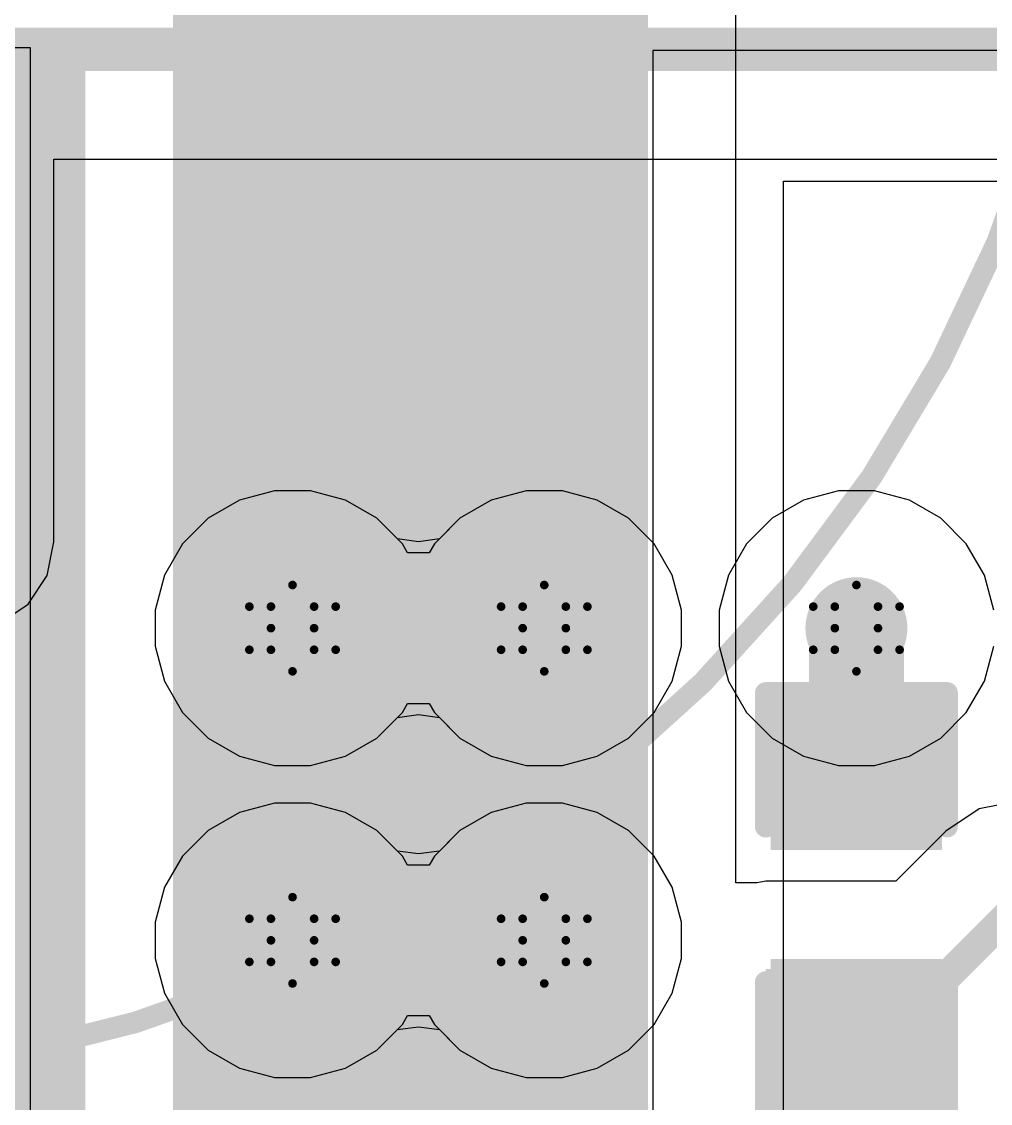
# Model space of a CAD drawing. Header units: inches. Extents: x -3 to 5437, y -3 to 5435.
# Drawn here: x 53.49 to 59.19, y 65.22 to 71.59 of the extents above; entities that cross this region are included whole.
import ezdxf

# ---------------------------------------------------------------- set-up
doc = ezdxf.new("R2010")
doc.units = ezdxf.units.IN
for name, color, linetype in [('Bottom Layer', 5, 'Continuous'), ('Bottom Solder', 6, 'Continuous'), ('Drill Drawing', 1, 'Continuous'), ('GND', 16, 'Continuous'), ('PWR', 76, 'Continuous'), ('Top Layer', 1, 'Continuous'), ('Top Overlay', 2, 'Continuous'), ('Top Paste', 8, 'Continuous'), ('Top Solder', 216, 'Continuous'), ('Via Holes', 16, 'Continuous')]:
    doc.layers.add(name, color=color, linetype=linetype)

# ---------------------------------------------------------------- blocks, each defined once
blk = doc.blocks.new('C___0603_32')
at = {"layer": 'Top Layer'}
for points in [[(-0.381, 0.4445), (-0.381, -0.4445), (-1.143, -0.4445), (-1.143, 0.4445)], [(1.143, 0.4445), (1.143, -0.4445), (0.381, -0.4445), (0.381, 0.4445)]]:
    blk.add_hatch(color=1, dxfattribs=at).paths.add_polyline_path(points)
at = {"layer": 'Top Paste'}
for points in [[(-0.381, 0.4445), (-0.381, -0.4445), (-1.143, -0.4445), (-1.143, 0.4445)], [(1.143, 0.4445), (1.143, -0.4445), (0.381, -0.4445), (0.381, 0.4445)]]:
    blk.add_hatch(color=8, dxfattribs=at).paths.add_polyline_path(points)
at = {"layer": 'Top Solder'}
for points in [[(-0.321, 0.5045), (-0.321, -0.5045), (-1.203, -0.5045), (-1.203, 0.5045)], [(1.203, 0.5045), (1.203, -0.5045), (0.321, -0.5045), (0.321, 0.5045)]]:
    blk.add_hatch(color=216, dxfattribs=at).paths.add_polyline_path(points)
at = {"layer": 'Top Overlay'}
for points in [[(-1.2446, -0.5334, 0.127, 0.127, 0), (-1.2446, 0.5334, 0.127, 0.127, 0)], [(-0.4572, 0.5334, 0.127, 0.127, 0), (-1.2446, 0.5334, 0.127, 0.127, 0)], [(1.2446, 0.5334, 0.127, 0.127, 0), (0.4572, 0.5334, 0.127, 0.127, 0)], [(1.2446, -0.5334, 0.127, 0.127, 0), (1.2446, 0.5334, 0.127, 0.127, 0)], [(-0.4572, -0.5334, 0.127, 0.127, 0), (-1.2446, -0.5334, 0.127, 0.127, 0)], [(1.2446, -0.5334, 0.127, 0.127, 0), (0.4572, -0.5334, 0.127, 0.127, 0)]]:
    blk.add_lwpolyline(points, format="xyseb", dxfattribs=at)
for points in [[(-1.2764, 0.5334, 0.0635, 0.0635, 1), (-1.2128, 0.5334, 0.0635, 0.0635, 1)], [(-1.2764, 0.5334, 0.0635, 0.0635, 1), (-1.2128, 0.5334, 0.0635, 0.0635, 1)], [(-0.4889, 0.5334, 0.0635, 0.0635, 1), (-0.4254, 0.5334, 0.0635, 0.0635, 1)], [(0.4254, 0.5334, 0.0635, 0.0635, 1), (0.4889, 0.5334, 0.0635, 0.0635, 1)], [(1.2128, 0.5334, 0.0635, 0.0635, 1), (1.2764, 0.5334, 0.0635, 0.0635, 1)], [(1.2128, 0.5334, 0.0635, 0.0635, 1), (1.2764, 0.5334, 0.0635, 0.0635, 1)], [(-1.2764, -0.5334, 0.0635, 0.0635, 1), (-1.2128, -0.5334, 0.0635, 0.0635, 1)], [(-1.2764, -0.5334, 0.0635, 0.0635, 1), (-1.2128, -0.5334, 0.0635, 0.0635, 1)], [(-0.4889, -0.5334, 0.0635, 0.0635, 1), (-0.4254, -0.5334, 0.0635, 0.0635, 1)], [(0.4254, -0.5334, 0.0635, 0.0635, 1), (0.4889, -0.5334, 0.0635, 0.0635, 1)], [(1.2128, -0.5334, 0.0635, 0.0635, 1), (1.2764, -0.5334, 0.0635, 0.0635, 1)], [(1.2128, -0.5334, 0.0635, 0.0635, 1), (1.2764, -0.5334, 0.0635, 0.0635, 1)]]:
    blk.add_lwpolyline(points, format="xyseb", close=True, dxfattribs=at)
blk = doc.blocks.new('SCCU25B256SRB_36')
at = {"layer": 'Top Overlay'}
blk.add_lwpolyline([(8, 0, 0.127, 0.127, 1), (-8, 0, 0.127, 0.127, 1)], format="xyseb", close=True, dxfattribs=at)

msp = doc.modelspace()

# ---------------------------------------------------------------- hatches: boundary and pattern name
at = {"layer": 'Bottom Layer'}
h = msp.add_hatch(color=5, dxfattribs=at)
edge = h.paths.add_edge_path()
edge.add_arc((55.0843, 68.0212), 0.3, 0, 360)
h = msp.add_hatch(color=5, dxfattribs=at)
edge = h.paths.add_edge_path()
edge.add_arc((56.5658, 68.0212), 0.3, 0, 360)
h = msp.add_hatch(color=5, dxfattribs=at)
edge = h.paths.add_edge_path()
edge.add_arc((58.4029, 68.0212), 0.3, 0, 360)
h = msp.add_hatch(color=5, dxfattribs=at)
edge = h.paths.add_edge_path()
edge.add_arc((55.0843, 66.1841), 0.3, 0, 360)
h = msp.add_hatch(color=5, dxfattribs=at)
edge = h.paths.add_edge_path()
edge.add_arc((56.5658, 66.1841), 0.3, 0, 360)
at = {"layer": 'Bottom Solder'}
h = msp.add_hatch(color=6, dxfattribs=at)
edge = h.paths.add_edge_path()
edge.add_arc((55.0843, 68.0212), 0.15, 0, 360)
h = msp.add_hatch(color=6, dxfattribs=at)
edge = h.paths.add_edge_path()
edge.add_arc((56.5658, 68.0212), 0.15, 0, 360)
h = msp.add_hatch(color=6, dxfattribs=at)
edge = h.paths.add_edge_path()
edge.add_arc((58.4029, 68.0212), 0.15, 0, 360)
h = msp.add_hatch(color=6, dxfattribs=at)
edge = h.paths.add_edge_path()
edge.add_arc((55.0843, 66.1841), 0.15, 0, 360)
h = msp.add_hatch(color=6, dxfattribs=at)
edge = h.paths.add_edge_path()
edge.add_arc((56.5658, 66.1841), 0.15, 0, 360)
at = {"layer": 'GND'}
h = msp.add_hatch(color=16, dxfattribs=at)
edge = h.paths.add_edge_path()
edge.add_arc((55.0843, 68.0212), 0.3, 0, 360)
h = msp.add_hatch(color=16, dxfattribs=at)
edge = h.paths.add_edge_path()
edge.add_arc((56.5658, 68.0212), 0.3, 0, 360)
h = msp.add_hatch(color=16, dxfattribs=at)
edge = h.paths.add_edge_path()
edge.add_arc((58.4029, 68.0212), 0.3, 0, 360)
h = msp.add_hatch(color=16, dxfattribs=at)
edge = h.paths.add_edge_path()
edge.add_arc((55.0843, 66.1841), 0.3, 0, 360)
h = msp.add_hatch(color=16, dxfattribs=at)
edge = h.paths.add_edge_path()
edge.add_arc((56.5658, 66.1841), 0.3, 0, 360)
at = {"layer": 'PWR'}
h = msp.add_hatch(color=76, dxfattribs=at)
edge = h.paths.add_edge_path()
edge.add_arc((55.0843, 68.0212), 0.3, 0, 360)
h = msp.add_hatch(color=76, dxfattribs=at)
edge = h.paths.add_edge_path()
edge.add_arc((56.5658, 68.0212), 0.3, 0, 360)
h = msp.add_hatch(color=76, dxfattribs=at)
edge = h.paths.add_edge_path()
edge.add_arc((58.4029, 68.0212), 0.3, 0, 360)
h = msp.add_hatch(color=76, dxfattribs=at)
edge = h.paths.add_edge_path()
edge.add_arc((55.0843, 66.1841), 0.3, 0, 360)
h = msp.add_hatch(color=76, dxfattribs=at)
edge = h.paths.add_edge_path()
edge.add_arc((56.5658, 66.1841), 0.3, 0, 360)
at = {"layer": 'Top Layer'}
for points in [[(54.3814, 62.8142), (57.1754, 62.8142), (57.1754, 78.232), (54.3814, 78.232)], [(49.9618, 53.5743), (53.8655, 53.5743), (53.8655, 71.4285), (49.9618, 71.4285)], [(57.8695, 62.865), (58.9748, 62.865), (58.9748, 66.0146), (57.8695, 66.0146)]]:
    msp.add_hatch(color=1, dxfattribs=at).paths.add_polyline_path(points)
h = msp.add_hatch(color=1, dxfattribs=at)
edge = h.paths.add_edge_path()
edge.add_arc((55.0843, 68.0212), 0.3, 0, 360)
h = msp.add_hatch(color=1, dxfattribs=at)
edge = h.paths.add_edge_path()
edge.add_arc((56.5658, 68.0212), 0.3, 0, 360)
h = msp.add_hatch(color=1, dxfattribs=at)
edge = h.paths.add_edge_path()
edge.add_arc((58.4029, 68.0212), 0.3, 0, 360)
h = msp.add_hatch(color=1, dxfattribs=at)
edge = h.paths.add_edge_path()
edge.add_arc((55.0843, 66.1841), 0.3, 0, 360)
h = msp.add_hatch(color=1, dxfattribs=at)
edge = h.paths.add_edge_path()
edge.add_arc((56.5658, 66.1841), 0.3, 0, 360)
at = {"layer": 'Top Solder'}
h = msp.add_hatch(color=216, dxfattribs=at)
edge = h.paths.add_edge_path()
edge.add_arc((55.0843, 68.0212), 0.15, 0, 360)
h = msp.add_hatch(color=216, dxfattribs=at)
edge = h.paths.add_edge_path()
edge.add_arc((56.5658, 68.0212), 0.15, 0, 360)
h = msp.add_hatch(color=216, dxfattribs=at)
edge = h.paths.add_edge_path()
edge.add_arc((58.4029, 68.0212), 0.15, 0, 360)
h = msp.add_hatch(color=216, dxfattribs=at)
edge = h.paths.add_edge_path()
edge.add_arc((55.0843, 66.1841), 0.15, 0, 360)
h = msp.add_hatch(color=216, dxfattribs=at)
edge = h.paths.add_edge_path()
edge.add_arc((56.5658, 66.1841), 0.15, 0, 360)
at = {"layer": 'Via Holes'}
h = msp.add_hatch(color=7, dxfattribs=at)
edge = h.paths.add_edge_path()
edge.add_arc((55.0843, 68.0212), 0.15, 0, 360)
h = msp.add_hatch(color=7, dxfattribs=at)
edge = h.paths.add_edge_path()
edge.add_arc((56.5658, 68.0212), 0.15, 0, 360)
h = msp.add_hatch(color=7, dxfattribs=at)
edge = h.paths.add_edge_path()
edge.add_arc((58.4029, 68.0212), 0.15, 0, 360)
h = msp.add_hatch(color=7, dxfattribs=at)
edge = h.paths.add_edge_path()
edge.add_arc((55.0843, 66.1841), 0.15, 0, 360)
h = msp.add_hatch(color=7, dxfattribs=at)
edge = h.paths.add_edge_path()
edge.add_arc((56.5658, 66.1841), 0.15, 0, 360)

# ---------------------------------------------------------------- linework, layer by layer
at = {"layer": 'Bottom Layer'}
for p, q in [((53.6802, 68.5292), (53.6802, 70.7811)), ((53.6802, 70.7811), (95.3516, 70.7811)), ((54.9779, 68.8292), (54.7724, 68.7741)), ((55.1907, 68.8292), (54.9779, 68.8292)), ((55.3962, 68.7741), (55.1907, 68.8292)), ((56.4594, 68.8292), (56.2539, 68.7741)), ((56.6722, 68.8292), (56.4594, 68.8292)), ((56.8777, 68.7741), (56.6722, 68.8292)), ((54.7724, 68.7741), (54.5882, 68.6678)), ((55.5804, 68.6678), (55.3962, 68.7741)), ((56.2539, 68.7741), (56.0697, 68.6678)), ((57.0619, 68.6678), (56.8777, 68.7741)), ((54.5882, 68.6678), (54.4377, 68.5173)), ((55.7308, 68.5173), (55.5804, 68.6678)), ((56.0697, 68.6678), (55.9192, 68.5173)), ((57.2124, 68.5173), (57.0619, 68.6678)), ((53.6407, 68.331), (53.6802, 68.5292)), ((54.4377, 68.5173), (54.3313, 68.3331)), ((55.7615, 68.4641), (55.7308, 68.5173)), ((55.9192, 68.5173), (55.8885, 68.4641)), ((57.3187, 68.3331), (57.2124, 68.5173)), ((55.8885, 68.4641), (55.7615, 68.4641)), ((53.5284, 68.163), (53.6407, 68.331)), ((54.3313, 68.3331), (54.2763, 68.1276)), ((57.3738, 68.1276), (57.3187, 68.3331)), ((53.3604, 68.0507), (53.5284, 68.163)), ((54.2763, 68.1276), (54.2763, 67.9148)), ((57.3738, 67.9148), (57.3738, 68.1276)), ((54.2763, 67.9148), (54.3313, 67.7093)), ((57.3187, 67.7093), (57.3738, 67.9148)), ((54.3313, 67.7093), (54.4377, 67.5251)), ((57.2124, 67.5251), (57.3187, 67.7093)), ((55.7308, 67.5251), (55.7615, 67.5783)), ((55.7615, 67.5783), (55.8885, 67.5783)), ((55.8885, 67.5783), (55.9192, 67.5251)), ((54.4377, 67.5251), (54.5882, 67.3746)), ((55.5804, 67.3746), (55.7308, 67.5251)), ((55.9192, 67.5251), (56.0697, 67.3746)), ((57.0619, 67.3746), (57.2124, 67.5251)), ((54.5882, 67.3746), (54.7724, 67.2683)), ((55.3962, 67.2683), (55.5804, 67.3746)), ((56.0697, 67.3746), (56.2539, 67.2683)), ((56.8777, 67.2683), (57.0619, 67.3746)), ((54.7724, 67.2683), (54.9779, 67.2132)), ((55.1907, 67.2132), (55.3962, 67.2683)), ((56.2539, 67.2683), (56.4594, 67.2132)), ((56.6722, 67.2132), (56.8777, 67.2683)), ((54.9779, 67.2132), (55.1907, 67.2132)), ((56.4594, 67.2132), (56.6722, 67.2132)), ((54.9779, 66.9921), (54.7724, 66.937)), ((55.1907, 66.9921), (54.9779, 66.9921)), ((55.3962, 66.937), (55.1907, 66.9921)), ((56.4594, 66.9921), (56.2539, 66.937)), ((56.6722, 66.9921), (56.4594, 66.9921)), ((56.8777, 66.937), (56.6722, 66.9921)), ((54.7724, 66.937), (54.5882, 66.8306)), ((55.5804, 66.8306), (55.3962, 66.937)), ((56.2539, 66.937), (56.0697, 66.8306)), ((57.0619, 66.8306), (56.8777, 66.937)), ((54.5882, 66.8306), (54.4377, 66.6802)), ((55.7308, 66.6802), (55.5804, 66.8306)), ((56.0697, 66.8306), (55.9192, 66.6802)), ((57.2124, 66.6802), (57.0619, 66.8306)), ((54.4377, 66.6802), (54.3313, 66.496)), ((55.7615, 66.627), (55.7308, 66.6802)), ((55.9192, 66.6802), (55.8885, 66.627)), ((57.3187, 66.496), (57.2124, 66.6802)), ((55.8885, 66.627), (55.7615, 66.627)), ((54.3313, 66.496), (54.2763, 66.2905)), ((57.3738, 66.2905), (57.3187, 66.496)), ((54.2763, 66.2905), (54.2763, 66.0777)), ((57.3738, 66.0777), (57.3738, 66.2905)), ((54.2763, 66.0777), (54.3313, 65.8722)), ((57.3187, 65.8722), (57.3738, 66.0777)), ((54.3313, 65.8722), (54.4377, 65.688)), ((57.2124, 65.688), (57.3187, 65.8722)), ((55.7308, 65.688), (55.7615, 65.7411)), ((55.7615, 65.7411), (55.8885, 65.7411)), ((55.8885, 65.7411), (55.9192, 65.688)), ((54.4377, 65.688), (54.5882, 65.5375)), ((55.5804, 65.5375), (55.7308, 65.688)), ((55.9192, 65.688), (56.0697, 65.5375)), ((57.0619, 65.5375), (57.2124, 65.688)), ((54.5882, 65.5375), (54.7724, 65.4311)), ((55.3962, 65.4311), (55.5804, 65.5375)), ((56.0697, 65.5375), (56.2539, 65.4311)), ((56.8777, 65.4311), (57.0619, 65.5375)), ((54.7724, 65.4311), (54.9779, 65.3761)), ((55.1907, 65.3761), (55.3962, 65.4311)), ((56.2539, 65.4311), (56.4594, 65.3761)), ((56.6722, 65.3761), (56.8777, 65.4311)), ((54.9779, 65.3761), (55.1907, 65.3761)), ((56.4594, 65.3761), (56.6722, 65.3761))]:
    msp.add_line(p, q, dxfattribs=at)
msp.add_lwpolyline([(40.5839, 71.4285, 0.254, 0.254, 0), (95.3516, 71.4285, 0.254, 0.254, 0)], format="xyseb", dxfattribs=at)
at = {"layer": 'Drill Drawing'}
for points in [[(54.9573, 68.1482, 0.0508, 0.0508, 0), (55.0843, 68.2752, 0.0508, 0.0508, 0)], [(55.0843, 68.2752, 0.0508, 0.0508, 0), (55.2113, 68.1482, 0.0508, 0.0508, 0)], [(56.4388, 68.1482, 0.0508, 0.0508, 0), (56.5658, 68.2752, 0.0508, 0.0508, 0)], [(56.5658, 68.2752, 0.0508, 0.0508, 0), (56.6928, 68.1482, 0.0508, 0.0508, 0)], [(58.2759, 68.1482, 0.0508, 0.0508, 0), (58.4029, 68.2752, 0.0508, 0.0508, 0)], [(58.4029, 68.2752, 0.0508, 0.0508, 0), (58.5299, 68.1482, 0.0508, 0.0508, 0)], [(54.8303, 68.1482, 0.0508, 0.0508, 0), (54.9573, 68.0212, 0.0508, 0.0508, 0)], [(54.8303, 68.1482, 0.0508, 0.0508, 0), (54.9573, 68.1482, 0.0508, 0.0508, 0)], [(55.2113, 68.1482, 0.0508, 0.0508, 0), (55.3383, 68.1482, 0.0508, 0.0508, 0)], [(55.2113, 68.0212, 0.0508, 0.0508, 0), (55.3383, 68.1482, 0.0508, 0.0508, 0)], [(56.3118, 68.1482, 0.0508, 0.0508, 0), (56.4388, 68.0212, 0.0508, 0.0508, 0)], [(56.3118, 68.1482, 0.0508, 0.0508, 0), (56.4388, 68.1482, 0.0508, 0.0508, 0)], [(56.6928, 68.1482, 0.0508, 0.0508, 0), (56.8198, 68.1482, 0.0508, 0.0508, 0)], [(56.6928, 68.0212, 0.0508, 0.0508, 0), (56.8198, 68.1482, 0.0508, 0.0508, 0)], [(58.1489, 68.1482, 0.0508, 0.0508, 0), (58.2759, 68.0212, 0.0508, 0.0508, 0)], [(58.1489, 68.1482, 0.0508, 0.0508, 0), (58.2759, 68.1482, 0.0508, 0.0508, 0)], [(58.5299, 68.1482, 0.0508, 0.0508, 0), (58.6569, 68.1482, 0.0508, 0.0508, 0)], [(58.5299, 68.0212, 0.0508, 0.0508, 0), (58.6569, 68.1482, 0.0508, 0.0508, 0)], [(54.8303, 67.8942, 0.0508, 0.0508, 0), (54.9573, 68.0212, 0.0508, 0.0508, 0)], [(55.2113, 68.0212, 0.0508, 0.0508, 0), (55.3383, 67.8942, 0.0508, 0.0508, 0)], [(56.3118, 67.8942, 0.0508, 0.0508, 0), (56.4388, 68.0212, 0.0508, 0.0508, 0)], [(56.6928, 68.0212, 0.0508, 0.0508, 0), (56.8198, 67.8942, 0.0508, 0.0508, 0)], [(58.1489, 67.8942, 0.0508, 0.0508, 0), (58.2759, 68.0212, 0.0508, 0.0508, 0)], [(58.5299, 68.0212, 0.0508, 0.0508, 0), (58.6569, 67.8942, 0.0508, 0.0508, 0)], [(54.8303, 67.8942, 0.0508, 0.0508, 0), (54.9573, 67.8942, 0.0508, 0.0508, 0)], [(54.9573, 67.8942, 0.0508, 0.0508, 0), (55.0843, 67.7672, 0.0508, 0.0508, 0)], [(55.0843, 67.7672, 0.0508, 0.0508, 0), (55.2113, 67.8942, 0.0508, 0.0508, 0)], [(55.2113, 67.8942, 0.0508, 0.0508, 0), (55.3383, 67.8942, 0.0508, 0.0508, 0)], [(56.3118, 67.8942, 0.0508, 0.0508, 0), (56.4388, 67.8942, 0.0508, 0.0508, 0)], [(56.4388, 67.8942, 0.0508, 0.0508, 0), (56.5658, 67.7672, 0.0508, 0.0508, 0)], [(56.5658, 67.7672, 0.0508, 0.0508, 0), (56.6928, 67.8942, 0.0508, 0.0508, 0)], [(56.6928, 67.8942, 0.0508, 0.0508, 0), (56.8198, 67.8942, 0.0508, 0.0508, 0)], [(58.1489, 67.8942, 0.0508, 0.0508, 0), (58.2759, 67.8942, 0.0508, 0.0508, 0)], [(58.2759, 67.8942, 0.0508, 0.0508, 0), (58.4029, 67.7672, 0.0508, 0.0508, 0)], [(58.4029, 67.7672, 0.0508, 0.0508, 0), (58.5299, 67.8942, 0.0508, 0.0508, 0)], [(58.5299, 67.8942, 0.0508, 0.0508, 0), (58.6569, 67.8942, 0.0508, 0.0508, 0)], [(54.9573, 66.3111, 0.0508, 0.0508, 0), (55.0843, 66.4381, 0.0508, 0.0508, 0)], [(55.0843, 66.4381, 0.0508, 0.0508, 0), (55.2113, 66.3111, 0.0508, 0.0508, 0)], [(56.4388, 66.3111, 0.0508, 0.0508, 0), (56.5658, 66.4381, 0.0508, 0.0508, 0)], [(56.5658, 66.4381, 0.0508, 0.0508, 0), (56.6928, 66.3111, 0.0508, 0.0508, 0)], [(54.8303, 66.3111, 0.0508, 0.0508, 0), (54.9573, 66.1841, 0.0508, 0.0508, 0)], [(54.8303, 66.3111, 0.0508, 0.0508, 0), (54.9573, 66.3111, 0.0508, 0.0508, 0)], [(55.2113, 66.3111, 0.0508, 0.0508, 0), (55.3383, 66.3111, 0.0508, 0.0508, 0)], [(55.2113, 66.1841, 0.0508, 0.0508, 0), (55.3383, 66.3111, 0.0508, 0.0508, 0)], [(56.3118, 66.3111, 0.0508, 0.0508, 0), (56.4388, 66.1841, 0.0508, 0.0508, 0)], [(56.3118, 66.3111, 0.0508, 0.0508, 0), (56.4388, 66.3111, 0.0508, 0.0508, 0)], [(56.6928, 66.3111, 0.0508, 0.0508, 0), (56.8198, 66.3111, 0.0508, 0.0508, 0)], [(56.6928, 66.1841, 0.0508, 0.0508, 0), (56.8198, 66.3111, 0.0508, 0.0508, 0)], [(54.8303, 66.0571, 0.0508, 0.0508, 0), (54.9573, 66.1841, 0.0508, 0.0508, 0)], [(55.2113, 66.1841, 0.0508, 0.0508, 0), (55.3383, 66.0571, 0.0508, 0.0508, 0)], [(56.3118, 66.0571, 0.0508, 0.0508, 0), (56.4388, 66.1841, 0.0508, 0.0508, 0)], [(56.6928, 66.1841, 0.0508, 0.0508, 0), (56.8198, 66.0571, 0.0508, 0.0508, 0)], [(54.8303, 66.0571, 0.0508, 0.0508, 0), (54.9573, 66.0571, 0.0508, 0.0508, 0)], [(54.9573, 66.0571, 0.0508, 0.0508, 0), (55.0843, 65.9301, 0.0508, 0.0508, 0)], [(55.0843, 65.9301, 0.0508, 0.0508, 0), (55.2113, 66.0571, 0.0508, 0.0508, 0)], [(55.2113, 66.0571, 0.0508, 0.0508, 0), (55.3383, 66.0571, 0.0508, 0.0508, 0)], [(56.3118, 66.0571, 0.0508, 0.0508, 0), (56.4388, 66.0571, 0.0508, 0.0508, 0)], [(56.4388, 66.0571, 0.0508, 0.0508, 0), (56.5658, 65.9301, 0.0508, 0.0508, 0)], [(56.5658, 65.9301, 0.0508, 0.0508, 0), (56.6928, 66.0571, 0.0508, 0.0508, 0)], [(56.6928, 66.0571, 0.0508, 0.0508, 0), (56.8198, 66.0571, 0.0508, 0.0508, 0)]]:
    msp.add_lwpolyline(points, format="xyseb", dxfattribs=at)
for points in [[(55.0716, 68.2752, 0.0254, 0.0254, 1), (55.097, 68.2752, 0.0254, 0.0254, 1)], [(55.0716, 68.2752, 0.0254, 0.0254, 1), (55.097, 68.2752, 0.0254, 0.0254, 1)], [(56.5531, 68.2752, 0.0254, 0.0254, 1), (56.5785, 68.2752, 0.0254, 0.0254, 1)], [(56.5531, 68.2752, 0.0254, 0.0254, 1), (56.5785, 68.2752, 0.0254, 0.0254, 1)], [(58.3902, 68.2752, 0.0254, 0.0254, 1), (58.4156, 68.2752, 0.0254, 0.0254, 1)], [(58.3902, 68.2752, 0.0254, 0.0254, 1), (58.4156, 68.2752, 0.0254, 0.0254, 1)], [(54.8176, 68.1482, 0.0254, 0.0254, 1), (54.843, 68.1482, 0.0254, 0.0254, 1)], [(54.8176, 68.1482, 0.0254, 0.0254, 1), (54.843, 68.1482, 0.0254, 0.0254, 1)], [(54.9446, 68.1482, 0.0254, 0.0254, 1), (54.97, 68.1482, 0.0254, 0.0254, 1)], [(54.9446, 68.1482, 0.0254, 0.0254, 1), (54.97, 68.1482, 0.0254, 0.0254, 1)], [(55.1986, 68.1482, 0.0254, 0.0254, 1), (55.224, 68.1482, 0.0254, 0.0254, 1)], [(55.1986, 68.1482, 0.0254, 0.0254, 1), (55.224, 68.1482, 0.0254, 0.0254, 1)], [(55.3256, 68.1482, 0.0254, 0.0254, 1), (55.351, 68.1482, 0.0254, 0.0254, 1)], [(55.3256, 68.1482, 0.0254, 0.0254, 1), (55.351, 68.1482, 0.0254, 0.0254, 1)], [(56.2991, 68.1482, 0.0254, 0.0254, 1), (56.3245, 68.1482, 0.0254, 0.0254, 1)], [(56.2991, 68.1482, 0.0254, 0.0254, 1), (56.3245, 68.1482, 0.0254, 0.0254, 1)], [(56.4261, 68.1482, 0.0254, 0.0254, 1), (56.4515, 68.1482, 0.0254, 0.0254, 1)], [(56.4261, 68.1482, 0.0254, 0.0254, 1), (56.4515, 68.1482, 0.0254, 0.0254, 1)], [(56.6801, 68.1482, 0.0254, 0.0254, 1), (56.7055, 68.1482, 0.0254, 0.0254, 1)], [(56.6801, 68.1482, 0.0254, 0.0254, 1), (56.7055, 68.1482, 0.0254, 0.0254, 1)], [(56.8071, 68.1482, 0.0254, 0.0254, 1), (56.8325, 68.1482, 0.0254, 0.0254, 1)], [(56.8071, 68.1482, 0.0254, 0.0254, 1), (56.8325, 68.1482, 0.0254, 0.0254, 1)], [(58.1362, 68.1482, 0.0254, 0.0254, 1), (58.1616, 68.1482, 0.0254, 0.0254, 1)], [(58.1362, 68.1482, 0.0254, 0.0254, 1), (58.1616, 68.1482, 0.0254, 0.0254, 1)], [(58.2632, 68.1482, 0.0254, 0.0254, 1), (58.2886, 68.1482, 0.0254, 0.0254, 1)], [(58.2632, 68.1482, 0.0254, 0.0254, 1), (58.2886, 68.1482, 0.0254, 0.0254, 1)], [(58.5172, 68.1482, 0.0254, 0.0254, 1), (58.5426, 68.1482, 0.0254, 0.0254, 1)], [(58.5172, 68.1482, 0.0254, 0.0254, 1), (58.5426, 68.1482, 0.0254, 0.0254, 1)], [(58.6442, 68.1482, 0.0254, 0.0254, 1), (58.6696, 68.1482, 0.0254, 0.0254, 1)], [(58.6442, 68.1482, 0.0254, 0.0254, 1), (58.6696, 68.1482, 0.0254, 0.0254, 1)], [(54.9446, 68.0212, 0.0254, 0.0254, 1), (54.97, 68.0212, 0.0254, 0.0254, 1)], [(54.9446, 68.0212, 0.0254, 0.0254, 1), (54.97, 68.0212, 0.0254, 0.0254, 1)], [(55.1986, 68.0212, 0.0254, 0.0254, 1), (55.224, 68.0212, 0.0254, 0.0254, 1)], [(55.1986, 68.0212, 0.0254, 0.0254, 1), (55.224, 68.0212, 0.0254, 0.0254, 1)], [(56.4261, 68.0212, 0.0254, 0.0254, 1), (56.4515, 68.0212, 0.0254, 0.0254, 1)], [(56.4261, 68.0212, 0.0254, 0.0254, 1), (56.4515, 68.0212, 0.0254, 0.0254, 1)], [(56.6801, 68.0212, 0.0254, 0.0254, 1), (56.7055, 68.0212, 0.0254, 0.0254, 1)], [(56.6801, 68.0212, 0.0254, 0.0254, 1), (56.7055, 68.0212, 0.0254, 0.0254, 1)], [(58.2632, 68.0212, 0.0254, 0.0254, 1), (58.2886, 68.0212, 0.0254, 0.0254, 1)], [(58.2632, 68.0212, 0.0254, 0.0254, 1), (58.2886, 68.0212, 0.0254, 0.0254, 1)], [(58.5172, 68.0212, 0.0254, 0.0254, 1), (58.5426, 68.0212, 0.0254, 0.0254, 1)], [(58.5172, 68.0212, 0.0254, 0.0254, 1), (58.5426, 68.0212, 0.0254, 0.0254, 1)], [(54.8176, 67.8942, 0.0254, 0.0254, 1), (54.843, 67.8942, 0.0254, 0.0254, 1)], [(54.8176, 67.8942, 0.0254, 0.0254, 1), (54.843, 67.8942, 0.0254, 0.0254, 1)], [(54.9446, 67.8942, 0.0254, 0.0254, 1), (54.97, 67.8942, 0.0254, 0.0254, 1)], [(54.9446, 67.8942, 0.0254, 0.0254, 1), (54.97, 67.8942, 0.0254, 0.0254, 1)], [(55.1986, 67.8942, 0.0254, 0.0254, 1), (55.224, 67.8942, 0.0254, 0.0254, 1)], [(55.1986, 67.8942, 0.0254, 0.0254, 1), (55.224, 67.8942, 0.0254, 0.0254, 1)], [(55.3256, 67.8942, 0.0254, 0.0254, 1), (55.351, 67.8942, 0.0254, 0.0254, 1)], [(55.3256, 67.8942, 0.0254, 0.0254, 1), (55.351, 67.8942, 0.0254, 0.0254, 1)], [(56.2991, 67.8942, 0.0254, 0.0254, 1), (56.3245, 67.8942, 0.0254, 0.0254, 1)], [(56.2991, 67.8942, 0.0254, 0.0254, 1), (56.3245, 67.8942, 0.0254, 0.0254, 1)], [(56.4261, 67.8942, 0.0254, 0.0254, 1), (56.4515, 67.8942, 0.0254, 0.0254, 1)], [(56.4261, 67.8942, 0.0254, 0.0254, 1), (56.4515, 67.8942, 0.0254, 0.0254, 1)], [(56.6801, 67.8942, 0.0254, 0.0254, 1), (56.7055, 67.8942, 0.0254, 0.0254, 1)], [(56.6801, 67.8942, 0.0254, 0.0254, 1), (56.7055, 67.8942, 0.0254, 0.0254, 1)], [(56.8071, 67.8942, 0.0254, 0.0254, 1), (56.8325, 67.8942, 0.0254, 0.0254, 1)], [(56.8071, 67.8942, 0.0254, 0.0254, 1), (56.8325, 67.8942, 0.0254, 0.0254, 1)], [(58.1362, 67.8942, 0.0254, 0.0254, 1), (58.1616, 67.8942, 0.0254, 0.0254, 1)], [(58.1362, 67.8942, 0.0254, 0.0254, 1), (58.1616, 67.8942, 0.0254, 0.0254, 1)], [(58.2632, 67.8942, 0.0254, 0.0254, 1), (58.2886, 67.8942, 0.0254, 0.0254, 1)], [(58.2632, 67.8942, 0.0254, 0.0254, 1), (58.2886, 67.8942, 0.0254, 0.0254, 1)], [(58.5172, 67.8942, 0.0254, 0.0254, 1), (58.5426, 67.8942, 0.0254, 0.0254, 1)], [(58.5172, 67.8942, 0.0254, 0.0254, 1), (58.5426, 67.8942, 0.0254, 0.0254, 1)], [(58.6442, 67.8942, 0.0254, 0.0254, 1), (58.6696, 67.8942, 0.0254, 0.0254, 1)], [(58.6442, 67.8942, 0.0254, 0.0254, 1), (58.6696, 67.8942, 0.0254, 0.0254, 1)], [(55.0716, 67.7672, 0.0254, 0.0254, 1), (55.097, 67.7672, 0.0254, 0.0254, 1)], [(55.0716, 67.7672, 0.0254, 0.0254, 1), (55.097, 67.7672, 0.0254, 0.0254, 1)], [(56.5531, 67.7672, 0.0254, 0.0254, 1), (56.5785, 67.7672, 0.0254, 0.0254, 1)], [(56.5531, 67.7672, 0.0254, 0.0254, 1), (56.5785, 67.7672, 0.0254, 0.0254, 1)], [(58.3902, 67.7672, 0.0254, 0.0254, 1), (58.4156, 67.7672, 0.0254, 0.0254, 1)], [(58.3902, 67.7672, 0.0254, 0.0254, 1), (58.4156, 67.7672, 0.0254, 0.0254, 1)], [(55.0716, 66.4381, 0.0254, 0.0254, 1), (55.097, 66.4381, 0.0254, 0.0254, 1)], [(55.0716, 66.4381, 0.0254, 0.0254, 1), (55.097, 66.4381, 0.0254, 0.0254, 1)], [(56.5531, 66.4381, 0.0254, 0.0254, 1), (56.5785, 66.4381, 0.0254, 0.0254, 1)], [(56.5531, 66.4381, 0.0254, 0.0254, 1), (56.5785, 66.4381, 0.0254, 0.0254, 1)], [(54.8176, 66.3111, 0.0254, 0.0254, 1), (54.843, 66.3111, 0.0254, 0.0254, 1)], [(54.8176, 66.3111, 0.0254, 0.0254, 1), (54.843, 66.3111, 0.0254, 0.0254, 1)], [(54.9446, 66.3111, 0.0254, 0.0254, 1), (54.97, 66.3111, 0.0254, 0.0254, 1)], [(54.9446, 66.3111, 0.0254, 0.0254, 1), (54.97, 66.3111, 0.0254, 0.0254, 1)], [(55.1986, 66.3111, 0.0254, 0.0254, 1), (55.224, 66.3111, 0.0254, 0.0254, 1)], [(55.1986, 66.3111, 0.0254, 0.0254, 1), (55.224, 66.3111, 0.0254, 0.0254, 1)], [(55.3256, 66.3111, 0.0254, 0.0254, 1), (55.351, 66.3111, 0.0254, 0.0254, 1)], [(55.3256, 66.3111, 0.0254, 0.0254, 1), (55.351, 66.3111, 0.0254, 0.0254, 1)], [(56.2991, 66.3111, 0.0254, 0.0254, 1), (56.3245, 66.3111, 0.0254, 0.0254, 1)], [(56.2991, 66.3111, 0.0254, 0.0254, 1), (56.3245, 66.3111, 0.0254, 0.0254, 1)], [(56.4261, 66.3111, 0.0254, 0.0254, 1), (56.4515, 66.3111, 0.0254, 0.0254, 1)], [(56.4261, 66.3111, 0.0254, 0.0254, 1), (56.4515, 66.3111, 0.0254, 0.0254, 1)], [(56.6801, 66.3111, 0.0254, 0.0254, 1), (56.7055, 66.3111, 0.0254, 0.0254, 1)], [(56.6801, 66.3111, 0.0254, 0.0254, 1), (56.7055, 66.3111, 0.0254, 0.0254, 1)], [(56.8071, 66.3111, 0.0254, 0.0254, 1), (56.8325, 66.3111, 0.0254, 0.0254, 1)], [(56.8071, 66.3111, 0.0254, 0.0254, 1), (56.8325, 66.3111, 0.0254, 0.0254, 1)], [(54.9446, 66.1841, 0.0254, 0.0254, 1), (54.97, 66.1841, 0.0254, 0.0254, 1)], [(54.9446, 66.1841, 0.0254, 0.0254, 1), (54.97, 66.1841, 0.0254, 0.0254, 1)], [(55.1986, 66.1841, 0.0254, 0.0254, 1), (55.224, 66.1841, 0.0254, 0.0254, 1)], [(55.1986, 66.1841, 0.0254, 0.0254, 1), (55.224, 66.1841, 0.0254, 0.0254, 1)], [(56.4261, 66.1841, 0.0254, 0.0254, 1), (56.4515, 66.1841, 0.0254, 0.0254, 1)], [(56.4261, 66.1841, 0.0254, 0.0254, 1), (56.4515, 66.1841, 0.0254, 0.0254, 1)], [(56.6801, 66.1841, 0.0254, 0.0254, 1), (56.7055, 66.1841, 0.0254, 0.0254, 1)], [(56.6801, 66.1841, 0.0254, 0.0254, 1), (56.7055, 66.1841, 0.0254, 0.0254, 1)], [(54.8176, 66.0571, 0.0254, 0.0254, 1), (54.843, 66.0571, 0.0254, 0.0254, 1)], [(54.8176, 66.0571, 0.0254, 0.0254, 1), (54.843, 66.0571, 0.0254, 0.0254, 1)], [(54.9446, 66.0571, 0.0254, 0.0254, 1), (54.97, 66.0571, 0.0254, 0.0254, 1)], [(54.9446, 66.0571, 0.0254, 0.0254, 1), (54.97, 66.0571, 0.0254, 0.0254, 1)], [(55.1986, 66.0571, 0.0254, 0.0254, 1), (55.224, 66.0571, 0.0254, 0.0254, 1)], [(55.1986, 66.0571, 0.0254, 0.0254, 1), (55.224, 66.0571, 0.0254, 0.0254, 1)], [(55.3256, 66.0571, 0.0254, 0.0254, 1), (55.351, 66.0571, 0.0254, 0.0254, 1)], [(55.3256, 66.0571, 0.0254, 0.0254, 1), (55.351, 66.0571, 0.0254, 0.0254, 1)], [(56.2991, 66.0571, 0.0254, 0.0254, 1), (56.3245, 66.0571, 0.0254, 0.0254, 1)], [(56.2991, 66.0571, 0.0254, 0.0254, 1), (56.3245, 66.0571, 0.0254, 0.0254, 1)], [(56.4261, 66.0571, 0.0254, 0.0254, 1), (56.4515, 66.0571, 0.0254, 0.0254, 1)], [(56.4261, 66.0571, 0.0254, 0.0254, 1), (56.4515, 66.0571, 0.0254, 0.0254, 1)], [(56.6801, 66.0571, 0.0254, 0.0254, 1), (56.7055, 66.0571, 0.0254, 0.0254, 1)], [(56.6801, 66.0571, 0.0254, 0.0254, 1), (56.7055, 66.0571, 0.0254, 0.0254, 1)], [(56.8071, 66.0571, 0.0254, 0.0254, 1), (56.8325, 66.0571, 0.0254, 0.0254, 1)], [(56.8071, 66.0571, 0.0254, 0.0254, 1), (56.8325, 66.0571, 0.0254, 0.0254, 1)], [(55.0716, 65.9301, 0.0254, 0.0254, 1), (55.097, 65.9301, 0.0254, 0.0254, 1)], [(55.0716, 65.9301, 0.0254, 0.0254, 1), (55.097, 65.9301, 0.0254, 0.0254, 1)], [(56.5531, 65.9301, 0.0254, 0.0254, 1), (56.5785, 65.9301, 0.0254, 0.0254, 1)], [(56.5531, 65.9301, 0.0254, 0.0254, 1), (56.5785, 65.9301, 0.0254, 0.0254, 1)]]:
    msp.add_lwpolyline(points, format="xyseb", close=True, dxfattribs=at)
at = {"layer": 'GND'}
for p, q in [((53.5432, 71.4366), (48.9962, 71.4366)), ((53.5432, 68.2896), (53.5432, 71.4366)), ((67.4998, 71.4206), (57.2043, 71.4206)), ((57.2043, 71.4206), (57.2043, 70.652)), ((57.2043, 70.652), (57.2043, 62.1907)), ((57.9729, 62.1907), (57.9729, 70.652)), ((57.9729, 70.652), (66.7312, 70.652)), ((53.5432, 62.1907), (53.5432, 68.2896))]:
    msp.add_line(p, q, dxfattribs=at)
at = {"layer": 'PWR'}
for p, q in [((54.9779, 68.8292), (54.7724, 68.7741)), ((55.1907, 68.8292), (54.9779, 68.8292)), ((55.3962, 68.7741), (55.1907, 68.8292)), ((56.4594, 68.8292), (56.2539, 68.7741)), ((56.6722, 68.8292), (56.4594, 68.8292)), ((56.8777, 68.7741), (56.6722, 68.8292)), ((58.2965, 68.8292), (58.091, 68.7741)), ((58.5093, 68.8292), (58.2965, 68.8292)), ((58.7148, 68.7741), (58.5093, 68.8292)), ((54.7724, 68.7741), (54.5882, 68.6678)), ((55.5804, 68.6678), (55.3962, 68.7741)), ((56.2539, 68.7741), (56.0697, 68.6678)), ((57.0619, 68.6678), (56.8777, 68.7741)), ((58.091, 68.7741), (57.9068, 68.6678)), ((58.899, 68.6678), (58.7148, 68.7741)), ((54.5882, 68.6678), (54.4377, 68.5173)), ((55.7015, 68.5466), (55.5804, 68.6678)), ((56.0697, 68.6678), (55.9485, 68.5466)), ((57.2124, 68.5173), (57.0619, 68.6678)), ((57.9068, 68.6678), (57.7564, 68.5173)), ((59.0495, 68.5173), (58.899, 68.6678)), ((54.4377, 68.5173), (54.3313, 68.3331)), ((55.825, 68.53), (55.7015, 68.5466)), ((55.9485, 68.5466), (55.825, 68.53)), ((57.3187, 68.3331), (57.2124, 68.5173)), ((57.7564, 68.5173), (57.65, 68.3331)), ((59.1559, 68.3331), (59.0495, 68.5173)), ((54.3313, 68.3331), (54.2763, 68.1276)), ((57.3738, 68.1276), (57.3187, 68.3331)), ((57.65, 68.3331), (57.5949, 68.1276)), ((59.2109, 68.1276), (59.1559, 68.3331)), ((54.2763, 68.1276), (54.2763, 67.9148)), ((57.3738, 67.9148), (57.3738, 68.1276)), ((57.5949, 68.1276), (57.5949, 67.9148)), ((54.2763, 67.9148), (54.3313, 67.7093)), ((57.3187, 67.7093), (57.3738, 67.9148)), ((57.5949, 67.9148), (57.65, 67.7093)), ((59.1559, 67.7093), (59.2109, 67.9148)), ((54.3313, 67.7093), (54.4377, 67.5251)), ((57.2124, 67.5251), (57.3187, 67.7093)), ((57.65, 67.7093), (57.7564, 67.5251)), ((59.0495, 67.5251), (59.1559, 67.7093)), ((54.4377, 67.5251), (54.5882, 67.3746)), ((55.5804, 67.3746), (55.7015, 67.4958)), ((55.7015, 67.4958), (55.825, 67.5124)), ((55.825, 67.5124), (55.9485, 67.4958)), ((55.9485, 67.4958), (56.0697, 67.3746)), ((57.0619, 67.3746), (57.2124, 67.5251)), ((57.7564, 67.5251), (57.9068, 67.3746)), ((58.899, 67.3746), (59.0495, 67.5251)), ((54.5882, 67.3746), (54.7724, 67.2683)), ((55.3962, 67.2683), (55.5804, 67.3746)), ((56.0697, 67.3746), (56.2539, 67.2683)), ((56.8777, 67.2683), (57.0619, 67.3746)), ((57.9068, 67.3746), (58.091, 67.2683)), ((58.7148, 67.2683), (58.899, 67.3746)), ((54.7724, 67.2683), (54.9779, 67.2132)), ((55.1907, 67.2132), (55.3962, 67.2683)), ((56.2539, 67.2683), (56.4594, 67.2132)), ((56.6722, 67.2132), (56.8777, 67.2683)), ((58.091, 67.2683), (58.2965, 67.2132)), ((58.5093, 67.2132), (58.7148, 67.2683)), ((54.9779, 67.2132), (55.1907, 67.2132)), ((56.4594, 67.2132), (56.6722, 67.2132)), ((58.2965, 67.2132), (58.5093, 67.2132)), ((54.9779, 66.9921), (54.7724, 66.937)), ((55.1907, 66.9921), (54.9779, 66.9921)), ((55.3962, 66.937), (55.1907, 66.9921)), ((56.4594, 66.9921), (56.2539, 66.937)), ((56.6722, 66.9921), (56.4594, 66.9921)), ((56.8777, 66.937), (56.6722, 66.9921)), ((54.7724, 66.937), (54.5882, 66.8306)), ((55.5804, 66.8306), (55.3962, 66.937)), ((56.2539, 66.937), (56.0697, 66.8306)), ((57.0619, 66.8306), (56.8777, 66.937)), ((54.5882, 66.8306), (54.4377, 66.6802)), ((55.7015, 66.7095), (55.5804, 66.8306)), ((56.0697, 66.8306), (55.9485, 66.7095)), ((57.2124, 66.6802), (57.0619, 66.8306)), ((54.4377, 66.6802), (54.3313, 66.496)), ((55.825, 66.6929), (55.7015, 66.7095)), ((55.9485, 66.7095), (55.825, 66.6929)), ((57.3187, 66.496), (57.2124, 66.6802)), ((54.3313, 66.496), (54.2763, 66.2905)), ((57.3738, 66.2905), (57.3187, 66.496)), ((54.2763, 66.2905), (54.2763, 66.0777)), ((57.3738, 66.0777), (57.3738, 66.2905)), ((54.2763, 66.0777), (54.3313, 65.8722)), ((57.3187, 65.8722), (57.3738, 66.0777)), ((54.3313, 65.8722), (54.4377, 65.688)), ((57.2124, 65.688), (57.3187, 65.8722)), ((54.4377, 65.688), (54.5882, 65.5375)), ((55.5804, 65.5375), (55.7015, 65.6586)), ((55.7015, 65.6586), (55.825, 65.6753)), ((55.825, 65.6753), (55.9485, 65.6586)), ((55.9485, 65.6586), (56.0697, 65.5375)), ((57.0619, 65.5375), (57.2124, 65.688)), ((54.5882, 65.5375), (54.7724, 65.4311)), ((55.3962, 65.4311), (55.5804, 65.5375)), ((56.0697, 65.5375), (56.2539, 65.4311)), ((56.8777, 65.4311), (57.0619, 65.5375)), ((54.7724, 65.4311), (54.9779, 65.3761)), ((55.1907, 65.3761), (55.3962, 65.4311)), ((56.2539, 65.4311), (56.4594, 65.3761)), ((56.6722, 65.3761), (56.8777, 65.4311)), ((54.9779, 65.3761), (55.1907, 65.3761)), ((56.4594, 65.3761), (56.6722, 65.3761))]:
    msp.add_line(p, q, dxfattribs=at)
at = {"layer": 'Top Layer'}
for p, q in [((57.6934, 66.5226), (57.6934, 78.232)), ((59.3589, 67.0042), (59.126, 66.9579)), ((59.126, 66.9579), (58.9286, 66.8259)), ((58.9286, 66.8259), (58.6352, 66.5326)), ((58.9286, 66.8259), (58.9286, 66.8259)), ((57.8695, 66.5326), (57.8195, 66.5226)), ((58.6352, 66.5326), (57.8695, 66.5326)), ((57.8195, 66.5226), (57.6934, 66.5226))]:
    msp.add_line(p, q, dxfattribs=at)
for points in [[(58.4029, 67.1576, 0.5588, 0.5588, 0), (58.4029, 68.0212, 0.5588, 0.5588, 0)], [(58.889, 65.9257, 0.1778, 0.1778, 0), (59.3589, 66.3956, 0.1778, 0.1778, 0)], [(58.4029, 65.6336, 0.1778, 0.1778, 0), (58.695, 65.9257, 0.1778, 0.1778, 0)], [(58.695, 65.9257, 0.1778, 0.1778, 0), (58.889, 65.9257, 0.1778, 0.1778, 0)]]:
    msp.add_lwpolyline(points, format="xyseb", dxfattribs=at)
for points in [[(58.2632, 68.0212, 0.2794, 0.2794, 1), (58.5426, 68.0212, 0.2794, 0.2794, 1)], [(58.2632, 67.1576, 0.2794, 0.2794, 1), (58.5426, 67.1576, 0.2794, 0.2794, 1)], [(58.6506, 65.9257, 0.0889, 0.0889, 1), (58.7395, 65.9257, 0.0889, 0.0889, 1)], [(58.6506, 65.9257, 0.0889, 0.0889, 1), (58.7395, 65.9257, 0.0889, 0.0889, 1)], [(58.8446, 65.9257, 0.0889, 0.0889, 1), (58.9335, 65.9257, 0.0889, 0.0889, 1)], [(58.8446, 65.9257, 0.0889, 0.0889, 1), (58.9335, 65.9257, 0.0889, 0.0889, 1)], [(58.3585, 65.6336, 0.0889, 0.0889, 1), (58.4474, 65.6336, 0.0889, 0.0889, 1)]]:
    msp.add_lwpolyline(points, format="xyseb", close=True, dxfattribs=at)

# ---------------------------------------------------------------- block references
for name, p, rotation in [('SCCU25B256SRB_36', (51.8414, 73.3576), 90), ('C___0603_32', (58.4029, 66.3956), 270)]:
    msp.add_blockref(name, p, dxfattribs=dict(rotation=rotation))

doc.saveas('drawing.dxf')
